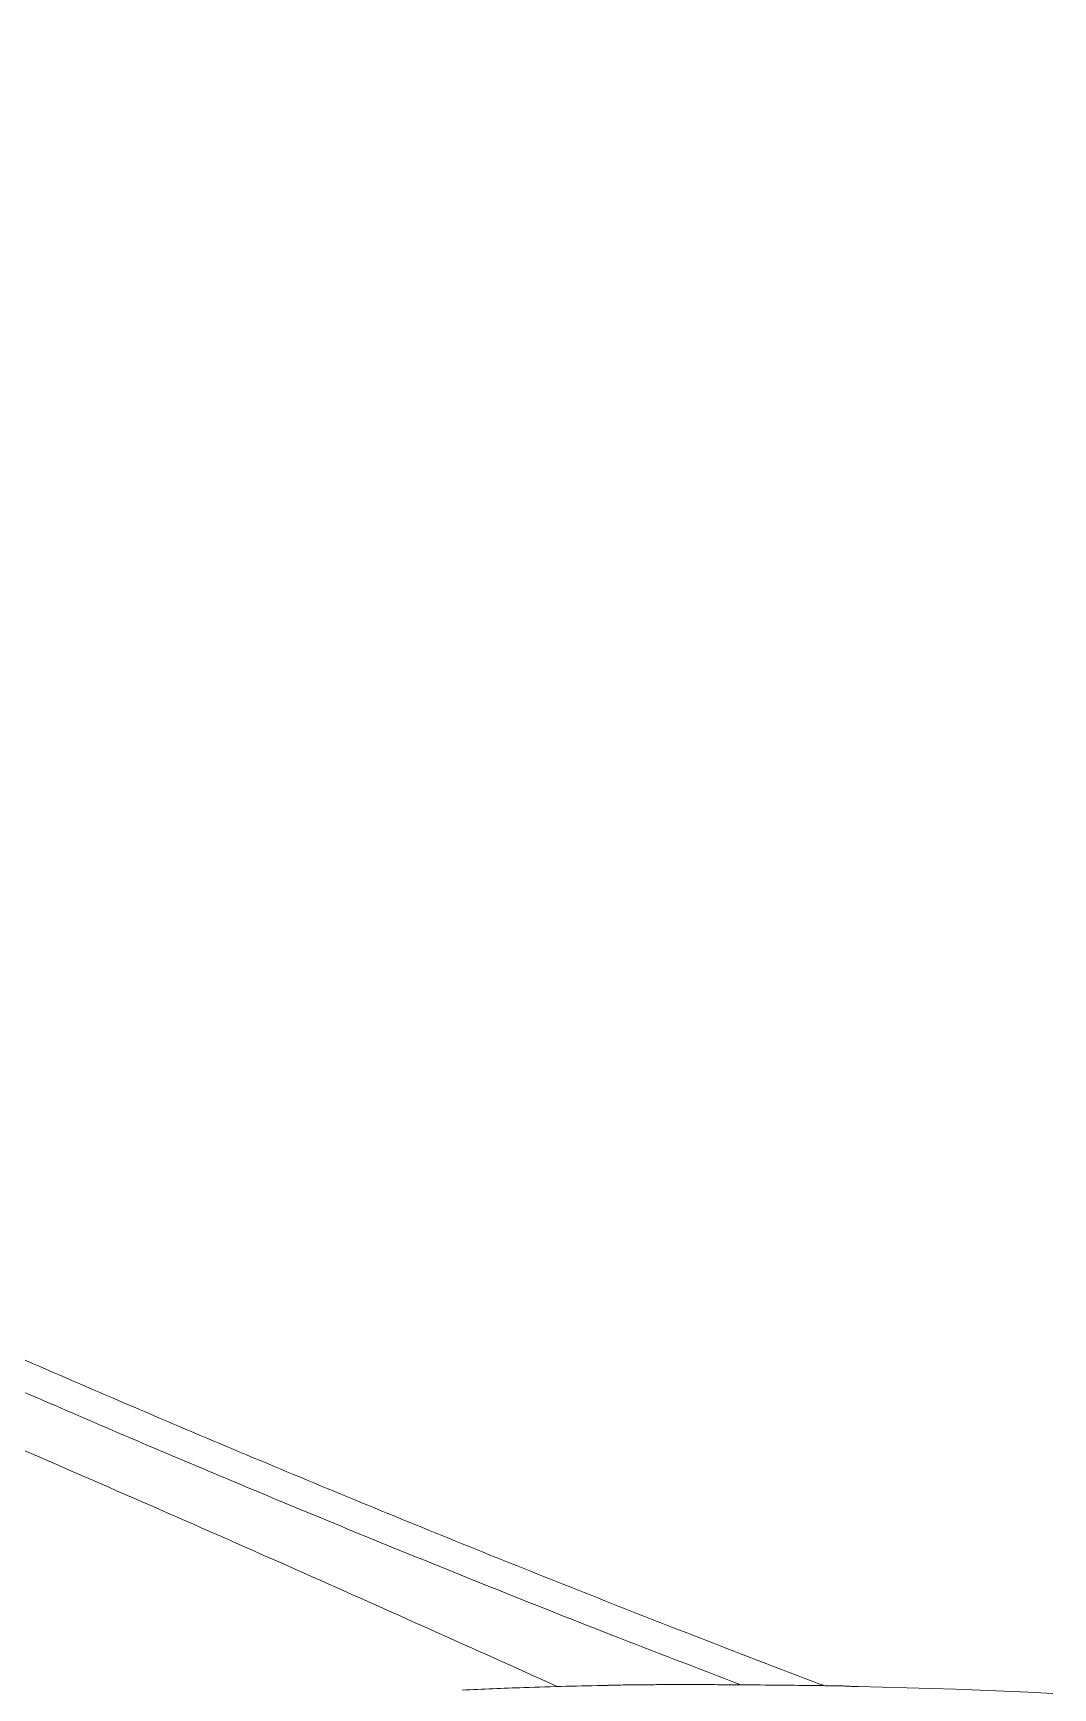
# Model space of a CAD drawing. Header units: millimetres. Extents: x -8607 to 7621, y -5747 to 4382.
# Drawn here: x 4861.7 to 5056, y 1030.1 to 1345.3 of the extents above; entities that cross this region are included whole.
import ezdxf

# ---------------------------------------------------------------- set-up
doc = ezdxf.new("R2010")
doc.units = ezdxf.units.MM
doc.layers.add('DIKOM_ОБЪЕКТ', color=7, linetype='Continuous')

msp = doc.modelspace()

# ---------------------------------------------------------------- linework, layer by layer
at = {"layer": 'DIKOM_ОБЪЕКТ', "color": 7, "linetype": 'Continuous', "lineweight": 15}
for p, q in [((5012.213, 1030.532), (5012.222, 1030.532)), ((5015.214, 1030.49), (5015.223, 1030.489))]:
    msp.add_line(p, q, dxfattribs=at)
at = {"layer": 'DIKOM_ОБЪЕКТ', "color": 7, "linetype": 'Continuous', "lineweight": 15, "flags": 128}
for points in [[(5015.223, 1030.489), (5014.848, 1030.495), (5014.473, 1030.501), (5014.098, 1030.506), (5013.723, 1030.511), (5013.348, 1030.517), (5012.973, 1030.522), (5012.597, 1030.527), (5012.222, 1030.532)], [(5055.976, 1029.032), (5051.342, 1029.268), (5046.708, 1029.484), (5042.072, 1029.679), (5037.435, 1029.855), (5032.797, 1030.01), (5028.158, 1030.144), (5023.518, 1030.259), (5018.876, 1030.353)]]:
    msp.add_lwpolyline(points, dxfattribs=at)
at = {"layer": 'DIKOM_ОБЪЕКТ', "color": 7, "linetype": 'Continuous', "lineweight": 15}
for points, knots in [([(4996.544, 1030.69), (4988.228, 1033.878), (4968.239, 1041.541), (4936.684, 1054.16), (4901.379, 1068.682), (4865.714, 1083.866), (4829.717, 1099.701), (4793.926, 1115.959), (4756.687, 1133.408), (4718.059, 1152.109), (4678.101, 1172.091), (4638.498, 1192.499), (4599.28, 1213.276), (4560.222, 1234.51), (4521.334, 1256.163), (4482.605, 1278.179), (4444.281, 1300.358), (4406.33, 1322.635), (4381.355, 1337.506), (4368.87, 1344.939)], [0, 0, 0, 0, 0.0376312, 0.0904551, 0.1432789, 0.1984416, 0.253623, 0.3088046, 0.3639676, 0.4269517, 0.4899732, 0.5530097, 0.6160359, 0.679024, 0.7431957, 0.807398, 0.8716139, 0.9358227, 1, 1, 1, 1]), ([(5012.39, 1030.53), (5007.083, 1032.551), (4994.86, 1037.208), (4975.746, 1044.663), (4955.061, 1052.865), (4934.433, 1061.201), (4913.882, 1069.659), (4893.407, 1078.242), (4873.006, 1086.95), (4852.696, 1095.777), (4832.464, 1104.731), (4812.278, 1113.822), (4792.096, 1123.066), (4771.922, 1132.463), (4751.786, 1141.996), (4731.72, 1151.651), (4711.752, 1161.412), (4691.834, 1171.302), (4671.925, 1181.338), (4651.98, 1191.539), (4632.015, 1201.893), (4612.027, 1212.399), (4592.009, 1223.054), (4571.957, 1233.859), (4551.866, 1244.81), (4531.73, 1255.906), (4511.546, 1267.145), (4491.308, 1278.524), (4471.011, 1290.04), (4450.651, 1301.691), (4430.219, 1313.474), (4409.717, 1325.385), (4391.499, 1336.026), (4380.159, 1342.692), (4375.638, 1345.349)], [0, 0, 0, 0, 0.0237609, 0.0547196, 0.0857164, 0.116649, 0.1475273, 0.1783609, 0.2091598, 0.2399375, 0.2706044, 0.3013258, 0.332181, 0.3631309, 0.3941362, 0.4251567, 0.4561407, 0.487066, 0.5182491, 0.5495931, 0.5811106, 0.6128138, 0.6447146, 0.6768249, 0.7091566, 0.7417212, 0.7745301, 0.8075943, 0.8409248, 0.8745319, 0.9084257, 0.9426325, 0.9771331, 1, 1, 1, 1]), ([(4541.809, 1205.662), (4559.775, 1198.595), (4595.707, 1184.463), (4649.529, 1162.973), (4703.278, 1141.214), (4756.516, 1119.289), (4809.22, 1097.174), (4861.375, 1074.814), (4912.201, 1052.55), (4945.559, 1037.567), (4961.654, 1030.338)], [0, 0, 0, 0, 0.1274486, 0.2548965, 0.3823912, 0.5098848, 0.6344627, 0.7590392, 0.8837412, 1, 1, 1, 1]), ([(4883.355, 1007.95), (4869.082, 1014.031), (4837.643, 1027.427), (4789.268, 1048.662), (4737.677, 1071.733), (4685.759, 1095.381), (4616.043, 1127.57), (4563.874, 1151.937), (4529.093, 1168.183)], [0, 0, 0, 0, 0.119648, 0.2635426, 0.4074386, 0.5555679, 0.7036984, 1, 1, 1, 1]), ([(4971.233, 1030.589), (4965.88, 1030.473), (4956.602, 1030.272), (4947.33, 1029.85), (4943.407, 1029.671)], [0, 0, 0, 0, 0.5769861, 1, 1, 1, 1]), ([(5012.222, 1030.532), (5010.154, 1030.557), (5005.984, 1030.608), (5000.245, 1030.663), (4995.24, 1030.702), (4991, 1030.725), (4986.737, 1030.736), (4982.533, 1030.733), (4978.446, 1030.711), (4974.668, 1030.672), (4972.321, 1030.628), (4971.233, 1030.607)], [0, 0, 0, 0, 0.154309, 0.3112309, 0.4102384, 0.5099283, 0.6117733, 0.7143647, 0.813655, 0.9136382, 1, 1, 1, 1]), ([(5017.05, 1030.424), (5016.951, 1030.431), (5016.753, 1030.443), (5016.302, 1030.462), (5015.801, 1030.478), (5015.431, 1030.486), (5015.248, 1030.489), (5015.223, 1030.489)], [0, 0, 0, 0, 0.2407363, 0.4813566, 0.7220917, 0.9627992, 1, 1, 1, 1]), ([(5018.876, 1030.353), (5018.852, 1030.354), (5018.668, 1030.357), (5018.299, 1030.367), (5017.798, 1030.384), (5017.347, 1030.404), (5017.149, 1030.417), (5017.05, 1030.424)], [0, 0, 0, 0, 0.0372318, 0.2778758, 0.5185808, 0.7592337, 1, 1, 1, 1])]:
    msp.add_open_spline(points, degree=3, knots=knots, dxfattribs=at)

doc.saveas('drawing.dxf')
